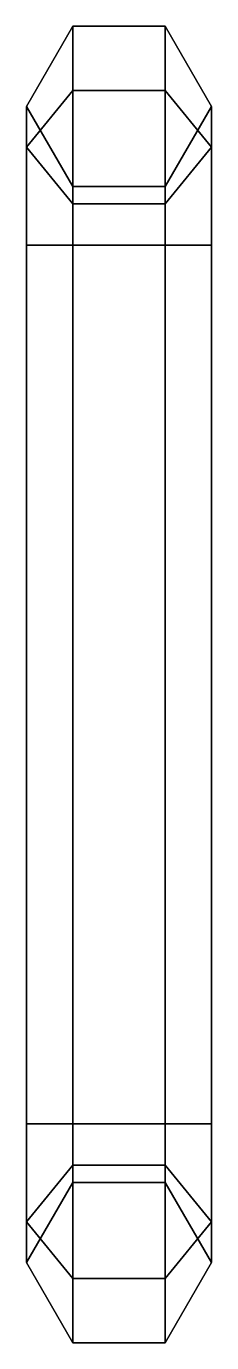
# Model space of a CAD drawing. Extents: x -2.5 to 3, y -17.5 to 13.4.
# Drawn here: x -2.15 to -1.75, y 10.517 to 13.363 of the extents above.
import ezdxf

# ---------------------------------------------------------------- set-up
doc = ezdxf.new("R2010")
doc.units = 0
doc.layers.add('BOATS', color=1, linetype='CONTINUOUS')

msp = doc.modelspace()

# ---------------------------------------------------------------- linework, layer by layer
at = {"layer": 'BOATS'}
for points in [[(-2.15, 13.19, 2.77), (-2.05, 13.3632, 2.77), (-2.05, 13.3632, 2.4), (-2.15, 13.19, 2.4)], [(-2.05, 13.2246, 2.0654), (-2.15, 13.1021, 2.1879), (-2.15, 13.19, 2.4), (-2.05, 13.3632, 2.4)], [(-2.05, 13.3632, 2.77), (-2.15, 13.19, 2.77), (-2.15, 13.1021, 2.9821), (-2.05, 13.2246, 3.1046)], [(-2.05, 13.3632, 2.77), (-1.85, 13.3632, 2.77), (-1.85, 13.3632, 2.4), (-2.05, 13.3632, 2.4)], [(-1.85, 13.2246, 2.0654), (-2.05, 13.2246, 2.0654), (-2.05, 13.3632, 2.4), (-1.85, 13.3632, 2.4)], [(-1.85, 13.3632, 2.77), (-2.05, 13.3632, 2.77), (-2.05, 13.2246, 3.1046), (-1.85, 13.2246, 3.1046)], [(-1.85, 13.3632, 2.77), (-1.75, 13.19, 2.77), (-1.75, 13.19, 2.4), (-1.85, 13.3632, 2.4)], [(-1.75, 13.1021, 2.1879), (-1.85, 13.2246, 2.0654), (-1.85, 13.3632, 2.4), (-1.75, 13.19, 2.4)], [(-1.75, 13.19, 2.77), (-1.85, 13.3632, 2.77), (-1.85, 13.2246, 3.1046), (-1.75, 13.1021, 2.9821)], [(-2.05, 12.89, 1.9268), (-2.15, 12.89, 2.1), (-2.15, 13.1021, 2.1879), (-2.05, 13.2246, 2.0654)], [(-2.05, 13.2246, 3.1046), (-2.15, 13.1021, 2.9821), (-2.15, 12.89, 3.07), (-2.05, 12.89, 3.2432)], [(-1.85, 12.89, 1.9268), (-2.05, 12.89, 1.9268), (-2.05, 13.2246, 2.0654), (-1.85, 13.2246, 2.0654)], [(-1.85, 13.2246, 3.1046), (-2.05, 13.2246, 3.1046), (-2.05, 12.89, 3.2432), (-1.85, 12.89, 3.2432)], [(-1.75, 12.89, 2.1), (-1.85, 12.89, 1.9268), (-1.85, 13.2246, 2.0654), (-1.75, 13.1021, 2.1879)], [(-1.75, 13.1021, 2.9821), (-1.85, 13.2246, 3.1046), (-1.85, 12.89, 3.2432), (-1.75, 12.89, 3.07)], [(-2.05, 13.0168, 2.77), (-2.15, 13.19, 2.77), (-2.15, 13.19, 2.4), (-2.05, 13.0168, 2.4)], [(-2.15, 13.1021, 2.1879), (-2.05, 12.9797, 2.3103), (-2.05, 13.0168, 2.4), (-2.15, 13.19, 2.4)], [(-2.15, 13.19, 2.77), (-2.05, 13.0168, 2.77), (-2.05, 12.9797, 2.8597), (-2.15, 13.1021, 2.9821)], [(-1.75, 13.19, 2.77), (-1.85, 13.0168, 2.77), (-1.85, 13.0168, 2.4), (-1.75, 13.19, 2.4)], [(-1.85, 12.9797, 2.3103), (-1.75, 13.1021, 2.1879), (-1.75, 13.19, 2.4), (-1.85, 13.0168, 2.4)], [(-1.85, 13.0168, 2.77), (-1.75, 13.19, 2.77), (-1.75, 13.1021, 2.9821), (-1.85, 12.9797, 2.8597)], [(-2.15, 12.89, 2.1), (-2.05, 12.89, 2.2732), (-2.05, 12.9797, 2.3103), (-2.15, 13.1021, 2.1879)], [(-2.15, 13.1021, 2.9821), (-2.05, 12.9797, 2.8597), (-2.05, 12.89, 2.8968), (-2.15, 12.89, 3.07)], [(-1.85, 12.89, 2.2732), (-1.75, 12.89, 2.1), (-1.75, 13.1021, 2.1879), (-1.85, 12.9797, 2.3103)], [(-1.85, 12.9797, 2.8597), (-1.75, 13.1021, 2.9821), (-1.75, 12.89, 3.07), (-1.85, 12.89, 2.8968)], [(-1.85, 13.0168, 2.77), (-2.05, 13.0168, 2.77), (-2.05, 13.0168, 2.4), (-1.85, 13.0168, 2.4)], [(-2.05, 12.9797, 2.3103), (-1.85, 12.9797, 2.3103), (-1.85, 13.0168, 2.4), (-2.05, 13.0168, 2.4)], [(-2.05, 13.0168, 2.77), (-1.85, 13.0168, 2.77), (-1.85, 12.9797, 2.8597), (-2.05, 12.9797, 2.8597)], [(-1.85, 13.0168, 2.4), (-1.85, 13.0168, 2.77), (-1.85, 12.9797, 2.8597), (-1.85, 12.9797, 2.3103)], [(-1.85, 12.9797, 2.3103), (-1.85, 12.9797, 2.8597), (-1.85, 13.0168, 2.77), (-1.85, 13.0168, 2.4)], [(-2.05, 12.89, 2.2732), (-1.85, 12.89, 2.2732), (-1.85, 12.9797, 2.3103), (-2.05, 12.9797, 2.3103)], [(-2.05, 12.9797, 2.8597), (-1.85, 12.9797, 2.8597), (-1.85, 12.89, 2.8968), (-2.05, 12.89, 2.8968)], [(-1.85, 12.89, 2.2732), (-1.85, 12.89, 2.8968), (-1.85, 12.9797, 2.8597), (-1.85, 12.9797, 2.3103)], [(-1.85, 12.9797, 2.3103), (-1.85, 12.9797, 2.8597), (-1.85, 12.89, 2.8968), (-1.85, 12.89, 2.2732)], [(-2.15, 12.89, 2.1), (-2.05, 12.89, 1.9268), (-2.05, 10.99, 1.9268), (-2.15, 10.99, 2.1)], [(-2.05, 12.89, 2.2732), (-2.15, 12.89, 2.1), (-2.15, 10.99, 2.1), (-2.05, 10.99, 2.2732)], [(-2.05, 12.89, 3.2432), (-2.15, 12.89, 3.07), (-2.15, 10.99, 3.07), (-2.05, 10.99, 3.2432)], [(-2.15, 12.89, 3.07), (-2.05, 12.89, 2.8968), (-2.05, 10.99, 2.8968), (-2.15, 10.99, 3.07)], [(-2.05, 12.89, 1.9268), (-1.85, 12.89, 1.9268), (-1.85, 10.99, 1.9268), (-2.05, 10.99, 1.9268)], [(-1.85, 12.89, 2.2732), (-2.05, 12.89, 2.2732), (-2.05, 10.99, 2.2732), (-1.85, 10.99, 2.2732)], [(-2.05, 12.89, 2.8968), (-1.85, 12.89, 2.8968), (-1.85, 10.99, 2.8968), (-2.05, 10.99, 2.8968)], [(-1.85, 12.89, 3.2432), (-2.05, 12.89, 3.2432), (-2.05, 10.99, 3.2432), (-1.85, 10.99, 3.2432)], [(-1.85, 12.89, 2.2732), (-1.85, 12.89, 2.8968), (-1.85, 10.99, 2.8968), (-1.85, 10.99, 2.2732)], [(-1.85, 10.99, 2.2732), (-1.85, 10.99, 2.8968), (-1.85, 12.89, 2.8968), (-1.85, 12.89, 2.2732)], [(-1.85, 12.89, 1.9268), (-1.75, 12.89, 2.1), (-1.75, 10.99, 2.1), (-1.85, 10.99, 1.9268)], [(-1.75, 12.89, 2.1), (-1.85, 12.89, 2.2732), (-1.85, 10.99, 2.2732), (-1.75, 10.99, 2.1)], [(-1.75, 12.89, 3.07), (-1.85, 12.89, 3.2432), (-1.85, 10.99, 3.2432), (-1.75, 10.99, 3.07)], [(-1.85, 12.89, 2.8968), (-1.75, 12.89, 3.07), (-1.75, 10.99, 3.07), (-1.85, 10.99, 2.8968)], [(-2.05, 10.6554, 2.0654), (-2.15, 10.7779, 2.1879), (-2.15, 10.99, 2.1), (-2.05, 10.99, 1.9268)], [(-2.15, 10.7779, 2.1879), (-2.05, 10.9003, 2.3103), (-2.05, 10.99, 2.2732), (-2.15, 10.99, 2.1)], [(-2.05, 10.99, 3.2432), (-2.15, 10.99, 3.07), (-2.15, 10.7779, 2.9821), (-2.05, 10.6554, 3.1046)], [(-2.15, 10.99, 3.07), (-2.05, 10.99, 2.8968), (-2.05, 10.9003, 2.8597), (-2.15, 10.7779, 2.9821)], [(-1.85, 10.6554, 2.0654), (-2.05, 10.6554, 2.0654), (-2.05, 10.99, 1.9268), (-1.85, 10.99, 1.9268)], [(-2.05, 10.9003, 2.3103), (-1.85, 10.9003, 2.3103), (-1.85, 10.99, 2.2732), (-2.05, 10.99, 2.2732)], [(-1.85, 10.99, 3.2432), (-2.05, 10.99, 3.2432), (-2.05, 10.6554, 3.1046), (-1.85, 10.6554, 3.1046)], [(-2.05, 10.99, 2.8968), (-1.85, 10.99, 2.8968), (-1.85, 10.9003, 2.8597), (-2.05, 10.9003, 2.8597)], [(-1.85, 10.99, 2.2732), (-1.85, 10.99, 2.8968), (-1.85, 10.9003, 2.8597), (-1.85, 10.9003, 2.3103)], [(-1.85, 10.9003, 2.3103), (-1.85, 10.9003, 2.8597), (-1.85, 10.99, 2.8968), (-1.85, 10.99, 2.2732)], [(-1.75, 10.7779, 2.1879), (-1.85, 10.6554, 2.0654), (-1.85, 10.99, 1.9268), (-1.75, 10.99, 2.1)], [(-1.85, 10.9003, 2.3103), (-1.75, 10.7779, 2.1879), (-1.75, 10.99, 2.1), (-1.85, 10.99, 2.2732)], [(-1.75, 10.99, 3.07), (-1.85, 10.99, 3.2432), (-1.85, 10.6554, 3.1046), (-1.75, 10.7779, 2.9821)], [(-1.85, 10.99, 2.8968), (-1.75, 10.99, 3.07), (-1.75, 10.7779, 2.9821), (-1.85, 10.9003, 2.8597)], [(-2.15, 10.69, 2.4), (-2.05, 10.8632, 2.4), (-2.05, 10.9003, 2.3103), (-2.15, 10.7779, 2.1879)], [(-2.15, 10.7779, 2.9821), (-2.05, 10.9003, 2.8597), (-2.05, 10.8632, 2.77), (-2.15, 10.69, 2.77)], [(-2.05, 10.8632, 2.4), (-1.85, 10.8632, 2.4), (-1.85, 10.9003, 2.3103), (-2.05, 10.9003, 2.3103)], [(-2.05, 10.9003, 2.8597), (-1.85, 10.9003, 2.8597), (-1.85, 10.8632, 2.77), (-2.05, 10.8632, 2.77)], [(-1.85, 10.9003, 2.3103), (-1.85, 10.9003, 2.8597), (-1.85, 10.8632, 2.77), (-1.85, 10.8632, 2.4)], [(-1.85, 10.8632, 2.4), (-1.85, 10.8632, 2.77), (-1.85, 10.9003, 2.8597), (-1.85, 10.9003, 2.3103)], [(-1.85, 10.8632, 2.4), (-1.75, 10.69, 2.4), (-1.75, 10.7779, 2.1879), (-1.85, 10.9003, 2.3103)], [(-1.85, 10.9003, 2.8597), (-1.75, 10.7779, 2.9821), (-1.75, 10.69, 2.77), (-1.85, 10.8632, 2.77)], [(-2.15, 10.69, 2.77), (-2.05, 10.8632, 2.77), (-2.05, 10.8632, 2.4), (-2.15, 10.69, 2.4)], [(-2.05, 10.8632, 2.77), (-1.85, 10.8632, 2.77), (-1.85, 10.8632, 2.4), (-2.05, 10.8632, 2.4)], [(-1.85, 10.8632, 2.77), (-1.75, 10.69, 2.77), (-1.75, 10.69, 2.4), (-1.85, 10.8632, 2.4)], [(-2.05, 10.5168, 2.4), (-2.15, 10.69, 2.4), (-2.15, 10.7779, 2.1879), (-2.05, 10.6554, 2.0654)], [(-2.05, 10.6554, 3.1046), (-2.15, 10.7779, 2.9821), (-2.15, 10.69, 2.77), (-2.05, 10.5168, 2.77)], [(-1.75, 10.69, 2.4), (-1.85, 10.5168, 2.4), (-1.85, 10.6554, 2.0654), (-1.75, 10.7779, 2.1879)], [(-1.75, 10.7779, 2.9821), (-1.85, 10.6554, 3.1046), (-1.85, 10.5168, 2.77), (-1.75, 10.69, 2.77)], [(-2.05, 10.5168, 2.77), (-2.15, 10.69, 2.77), (-2.15, 10.69, 2.4), (-2.05, 10.5168, 2.4)], [(-1.75, 10.69, 2.77), (-1.85, 10.5168, 2.77), (-1.85, 10.5168, 2.4), (-1.75, 10.69, 2.4)], [(-1.85, 10.5168, 2.4), (-2.05, 10.5168, 2.4), (-2.05, 10.6554, 2.0654), (-1.85, 10.6554, 2.0654)], [(-1.85, 10.6554, 3.1046), (-2.05, 10.6554, 3.1046), (-2.05, 10.5168, 2.77), (-1.85, 10.5168, 2.77)], [(-1.85, 10.5168, 2.77), (-2.05, 10.5168, 2.77), (-2.05, 10.5168, 2.4), (-1.85, 10.5168, 2.4)]]:
    msp.add_3dface(points, dxfattribs=at)

doc.saveas('drawing.dxf')
